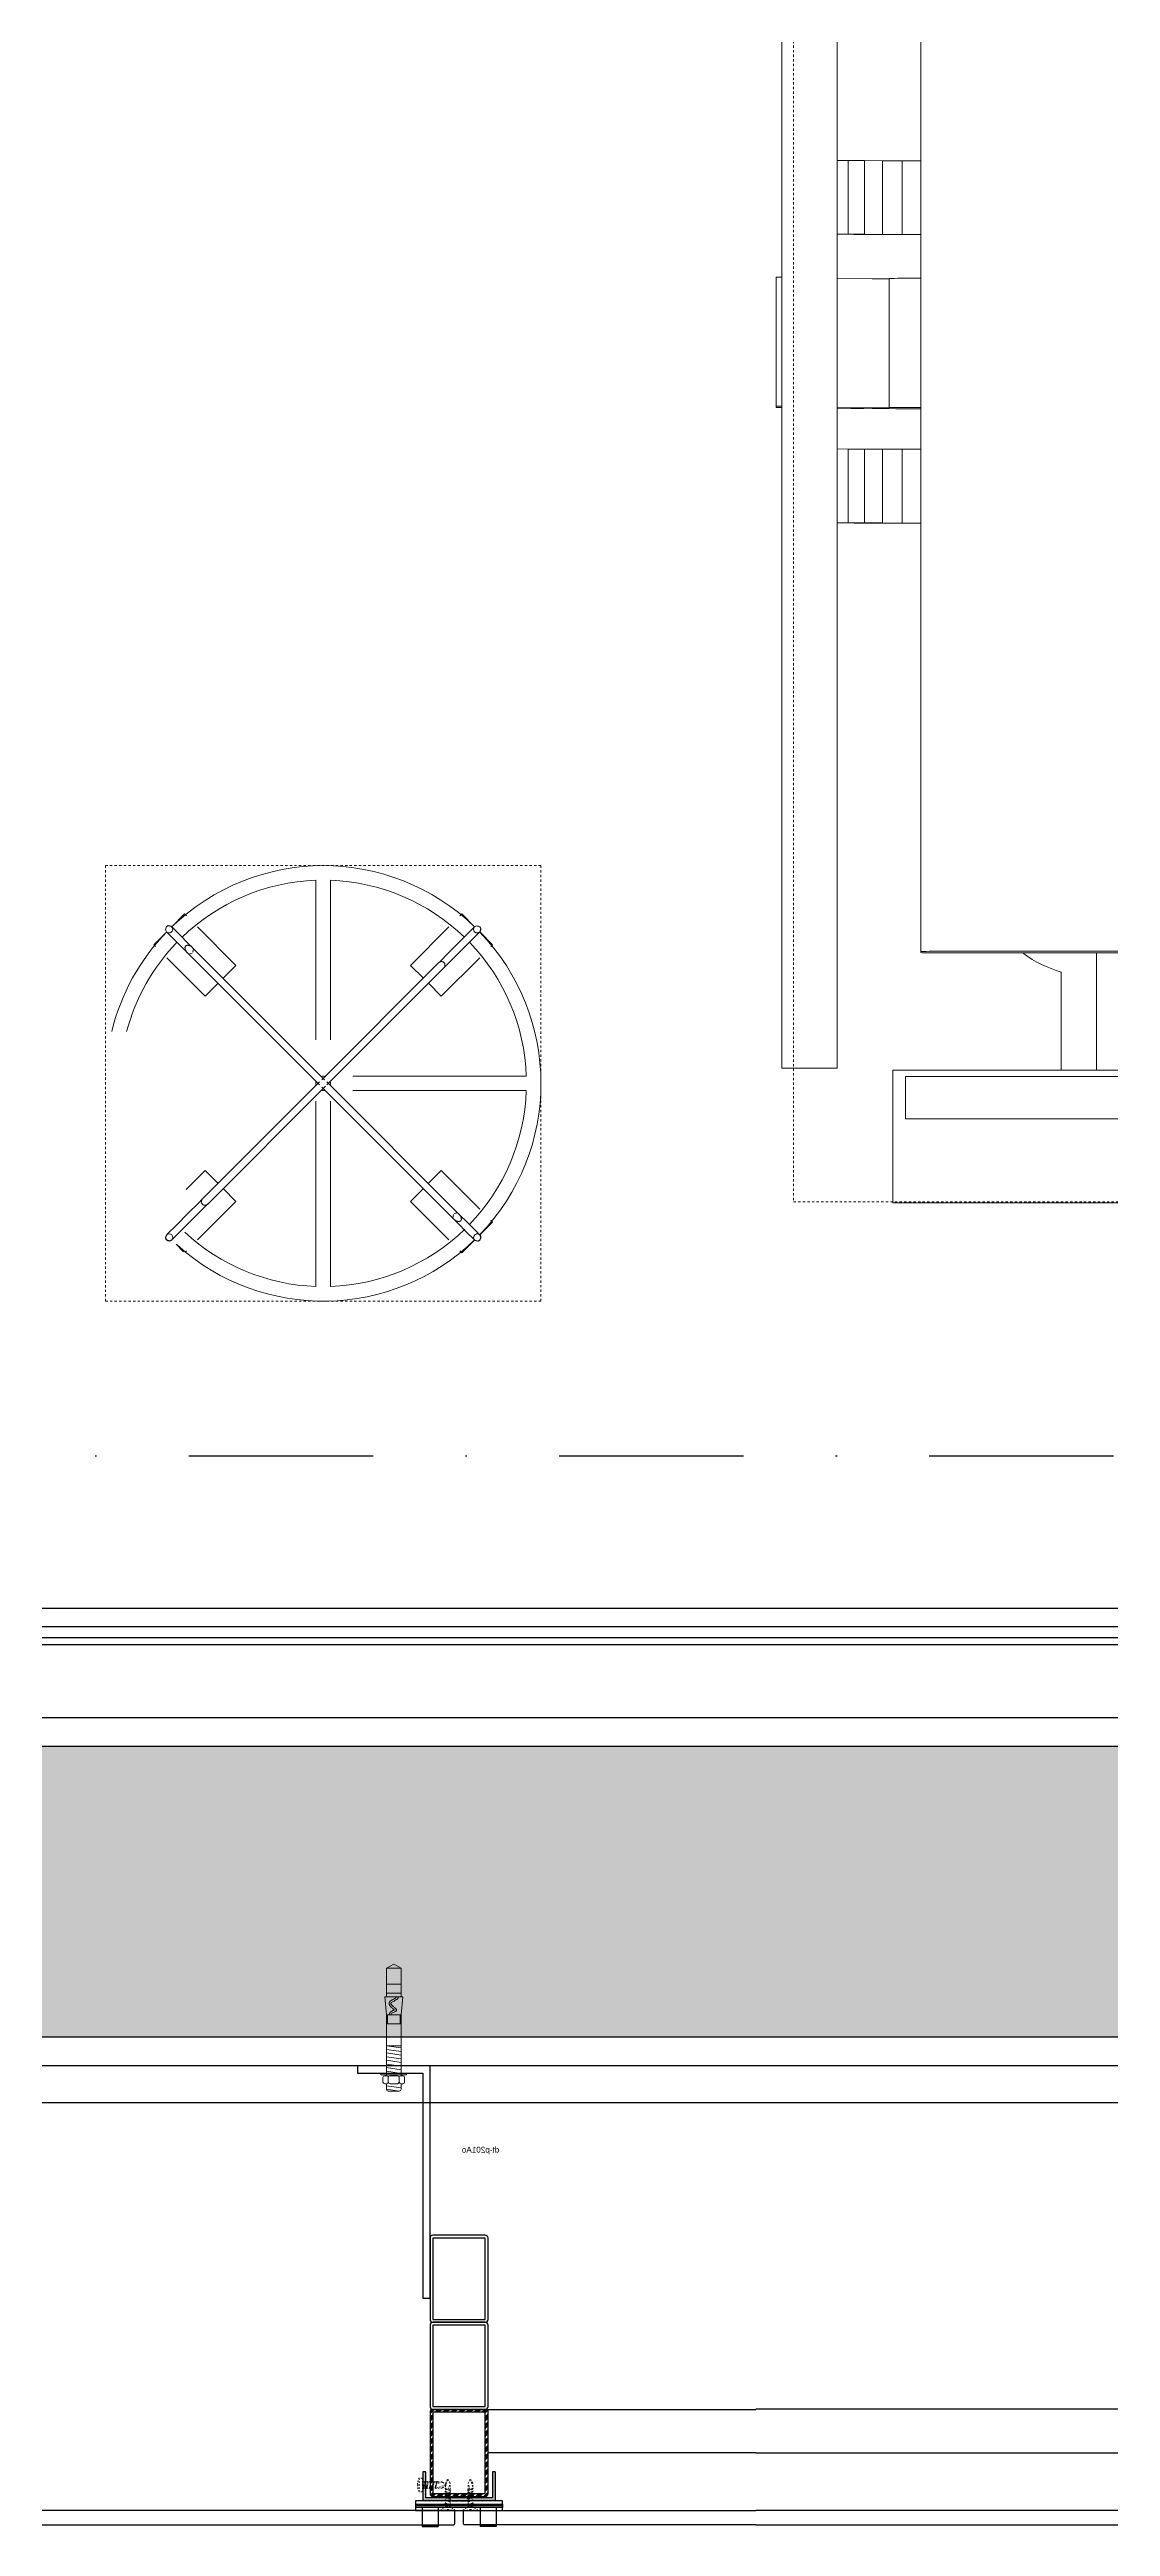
# Model space of a CAD drawing. Header units: inches. Extents: x -772 to 6765, y -813 to 4093.
# Drawn here: x 5443.7 to 5516.8, y -73.7 to 96.9 of the extents above; entities that cross this region are included whole.
import ezdxf

# ---------------------------------------------------------------- set-up
doc = ezdxf.new("R2010")
doc.units = ezdxf.units.IN
doc.header["$MEASUREMENT"] = 0
for name, pattern in [('Dash _5x', [0.3175, 0.15875, -0.15875]), ('DASHDOT', [25.4, 12.7, -6.35, 0, -6.35]), ('HIDDEN2', [0.1875, 0.125, -0.0625])]:
    doc.linetypes.add(name, pattern=pattern)
for name, color, linetype in [('aksoy_aksesuar', 40, 'Continuous'), ('aksoy_arkaplan', 8, 'Continuous'), ('aksoy_block', 7, 'Continuous'), ('aksoy_detaytarama', 252, 'Continuous'), ('aksoy_fitil', 1, 'Continuous'), ('aksoy_kapali', 3, 'Continuous'), ('FHM_BEYAZ ALÇIPAN', 7, 'Continuous'), ('FHM_WAL_Siva', 30, 'Continuous'), ('H_FAC_Giydirme', 100, 'Continuous'), ('H_FAC_Kaplama', 41, 'Continuous'), ('H_FAC_Metal', 181, 'Continuous'), ('H_GEN_YalitimIsi', 32, 'BATTING'), ('H_STR_Aks', 250, 'DASHDOT'), ('H_WAL_DuvarAlcipan', 31, 'Continuous'), ('H_WAL_DuvarBlok', 234, 'Continuous'), ('H_WAL_DuvarTaramasi', 252, 'Continuous')]:
    doc.layers.add(name, color=color, linetype=linetype)
for name, color, linetype, lineweight in [('aksoy_vida', 8, 'Continuous', 0), ('KLIPS', 230, 'Continuous', 15), ('Q-SPCQ', 91, 'Continuous', 18), ('Q-SPCQ-HDLN', 91, 'Dash _5x', 18)]:
    doc.layers.add(name, color=color, linetype=linetype, lineweight=lineweight)
doc.styles.get("Standard").update_dxf_attribs({"font": 'arial.ttf'})
doc.linetypes.add('BATTING', pattern='A,0.00254,-2.54,[134,ltypeshp.shx,S=2.54,R=0,X=-2.54,Y=0],-5.08,[134,ltypeshp.shx,S=2.54,R=180,X=2.54,Y=0],-2.54', length=10.16254)

# ---------------------------------------------------------------- blocks, each defined once
blk = doc.blocks.new('40X60X2')
at = {"layer": 'aksoy_detaytarama', "lineweight": 5}
h = blk.add_hatch(dxfattribs=at)
h.set_pattern_fill('ANSI34', color=256, scale=0.2)
h.set_pattern_definition([(45, (-1700576.396, -749301.3155), (-2.694076836, 2.694076836), []), (45, (-1700575.498, -749301.3155), (-2.694076836, 2.694076836), []), (45, (-1700574.6, -749301.3155), (-2.694076836, 2.694076836), []), (45, (-1700573.702, -749301.3155), (-2.694076836, 2.694076836), [])])
edge = h.paths.add_edge_path()
edge.add_line((-0.6, 1.4), (-0.6, 37.4))
edge.add_arc((1.4, 37.4), 2, 90, 180, ccw=False)
edge.add_line((1.4, 39.4), (57.4, 39.4))
edge.add_arc((57.4, 37.4), 2, 0, 90, ccw=False)
edge.add_line((59.4, 37.4), (59.4, 1.4))
edge.add_arc((57.4, 1.4), 2, 270, 360, ccw=False)
edge.add_line((57.4, -0.6), (1.4, -0.6))
edge.add_arc((1.4, 1.4), 2, 180, 270, ccw=False)
h.paths.add_polyline_path([(1.4, 1.4), (1.4, 37.4), (57.4, 37.4), (57.4, 1.4)], flags=16)
at = {"layer": 'H_FAC_Metal'}
blk.add_lwpolyline([(-0.6, 1.4), (-0.6, 37.4, -0.414214), (1.4, 39.4), (57.4, 39.4, -0.414214), (59.4, 37.4), (59.4, 1.4, -0.414214), (57.4, -0.6), (1.4, -0.6, -0.414214)], format="xyb", close=True, dxfattribs=at)
blk.add_lwpolyline([(1.4, 1.4), (1.4, 37.4), (57.4, 37.4), (57.4, 1.4)], close=True, dxfattribs=at)
blk = doc.blocks.new('3.9x19 YHB VIDA')
at = {"layer": 'aksoy_vida', "linetype": 'HIDDEN2', "ltscale": 0.2}
for p, q in [((475.8, 5471.4), (471.2, 5471.4)), ((471.2, 5471.4), (474.3, 5468.9)), ((471.4, 5471.2), (475.8, 5471.2)), ((478.2, 5468.9), (474.3, 5468.9)), ((474.7, 5468.9), (474.7, 5452.6)), ((475.8, 5471.4), (475.8, 5470.7)), ((475.8, 5470.7), (476.3, 5470.7)), ((476.3, 5470.7), (476.8, 5470.7)), ((476.8, 5470.7), (476.8, 5471.4)), ((476.8, 5471.4), (481.4, 5471.4)), ((481.1, 5471.2), (476.8, 5471.2)), ((477.9, 5468.9), (477.9, 5452.6)), ((481.4, 5471.4), (478.2, 5468.9)), ((474.7, 5455.1), (476.3, 5449.9)), ((474.7, 5452.6), (476.3, 5449.9)), ((477.9, 5452.6), (476.3, 5449.9)), ((476.6, 5456.8), (477.9, 5452.6))]:
    blk.add_line(p, q, dxfattribs=at)
for points in [[(478.2, 5467.3), (474.3, 5466.8), (475, 5466.4), (478.2, 5467.3), (477.7, 5467.6), (474.3, 5466.8)], [(478.2, 5465.3), (474.3, 5464.8), (475, 5464.4), (478.2, 5465.3), (477.7, 5465.6), (474.3, 5464.8)], [(478.2, 5463.3), (474.3, 5462.8), (475, 5462.4), (478.2, 5463.3), (477.7, 5463.6), (474.3, 5462.8)], [(478.2, 5461.3), (474.3, 5460.8), (475, 5460.4), (478.2, 5461.3), (477.7, 5461.6), (474.3, 5460.8)], [(478.2, 5459.3), (474.3, 5458.8), (475, 5458.4), (478.2, 5459.3), (477.7, 5459.6), (474.3, 5458.8)], [(478.2, 5457.3), (474.3, 5456.8), (475, 5456.4), (478.2, 5457.3), (477.7, 5457.6), (474.3, 5456.8)]]:
    blk.add_lwpolyline(points, dxfattribs=at)
blk = doc.blocks.new('K01 klips pl')
at = {"layer": 'aksoy_aksesuar'}
for p, q in [((30, 0), (-30, 0)), ((-30, 0), (-30, -2.5)), ((30, 0), (30, -2.5)), ((30, -1), (-30, -1)), ((-30, -2.5), (30, -2.5)), ((-25.5, -2.5), (-25.5, -15.5)), ((-25.5, -14.5), (-14.5, -14.5)), ((-25.5, -15.5), (-14.5, -15.5)), ((-14.5, -2.5), (-14.5, -15.5)), ((14.5, -2.5), (14.5, -15.5)), ((25.5, -14.5), (14.5, -14.5)), ((25.5, -15.5), (14.5, -15.5)), ((25.5, -2.5), (25.5, -15.5))]:
    blk.add_line(p, q, dxfattribs=at)
at = {"layer": 'aksoy_fitil'}
blk.add_lwpolyline([(-30, 2.1), (30, 2.1), (30, -4.4), (-30, -4.4)], close=True, dxfattribs=at)
blk = doc.blocks.new('4.8x16 YSB muv')
at = {"layer": 'aksoy_vida', "linetype": 'HIDDEN2', "ltscale": 0.2}
for p, q in [((-16, 0), (-13.4, 2.1)), ((-13.4, 2.1), (0, 2.1)), ((-9.8, 2.1), (-9.7, 2.4)), ((-9.8, 2.1), (-9.4, 0.3)), ((-9.7, 2.4), (-9.5, 2.1)), ((-9.7, 2.4), (-9.3, 0.4)), ((-9.5, 2.1), (-9.1, 0.5)), ((-9.2, -0.5), (-9.4, 0.3)), ((-9, -0.7), (-9.3, 0.4)), ((-8.8, -0.9), (-9.1, 0.5)), ((-7.8, 2.1), (-7.7, 2.4)), ((-7.8, 2.1), (-7.4, 0.3)), ((-7.7, 2.4), (-7.5, 2.1)), ((-7.7, 2.4), (-7.3, 0.4)), ((-7.5, 2.1), (-7.1, 0.5)), ((-7.2, -0.5), (-7.4, 0.3)), ((-7, -0.7), (-7.3, 0.4)), ((-6.8, -0.9), (-7.1, 0.5)), ((-5.8, 2.1), (-5.7, 2.4)), ((-5.8, 2.1), (-5.4, 0.3)), ((-5.7, 2.4), (-5.5, 2.1)), ((-5.7, 2.4), (-5.3, 0.4)), ((-5.5, 2.1), (-5.1, 0.5)), ((-5.2, -0.5), (-5.4, 0.3)), ((-5, -0.7), (-5.3, 0.4)), ((-4.8, -0.9), (-5.1, 0.5)), ((-3.8, 2.1), (-3.7, 2.4)), ((-3.8, 2.1), (-3.4, 0.3)), ((-3.7, 2.4), (-3.5, 2.1)), ((-3.7, 2.4), (-3.3, 0.4)), ((-3.5, 2.1), (-3.1, 0.5)), ((-3.2, -0.5), (-3.4, 0.3)), ((-3, -0.7), (-3.3, 0.4)), ((-2.8, -0.9), (-3.1, 0.5)), ((-1.8, 2.1), (-1.7, 2.4)), ((-1.8, 2.1), (-1.4, 0.3)), ((-1.7, 2.4), (-1.5, 2.1)), ((-1.7, 2.4), (-1.3, 0.4)), ((-1.5, 2.1), (-1.1, 0.5)), ((-1.2, -0.5), (-1.4, 0.3)), ((-1, -0.7), (-1.3, 0.4)), ((-0.8, -0.9), (-1.1, 0.5)), ((0.3, 4.8), (0, 4.7)), ((0, 4.7), (0, -4.7)), ((0.3, 4.8), (2.5, 4.6)), ((0.3, 4.8), (0.3, 0)), ((2.5, 4.6), (2.5, 0)), ((3.3, 0.3), (3.3, 0)), ((3.3, 0.3), (3.5, 0.3)), ((-16, 0), (-13.4, -2.1)), ((-13.4, -2.1), (0, -2.1)), ((-9.2, -0.5), (-8.8, -2.1)), ((-9, -0.7), (-8.5, -2.4)), ((-8.8, -0.9), (-8.5, -2.1)), ((-8.8, -0.9), (-8.8, -0.9)), ((-8.8, -2.1), (-8.5, -2.4)), ((-8.5, -2.4), (-8.5, -2.1)), ((-7.2, -0.5), (-6.8, -2.1)), ((-7, -0.7), (-6.5, -2.4)), ((-6.8, -0.9), (-6.5, -2.1)), ((-6.8, -0.9), (-6.8, -0.9)), ((-6.8, -2.1), (-6.5, -2.4)), ((-6.5, -2.4), (-6.5, -2.1)), ((-5.2, -0.5), (-4.8, -2.1)), ((-5, -0.7), (-4.5, -2.4)), ((-4.8, -0.9), (-4.5, -2.1)), ((-4.8, -0.9), (-4.8, -0.9)), ((-4.8, -2.1), (-4.5, -2.4)), ((-4.5, -2.4), (-4.5, -2.1)), ((-3.2, -0.5), (-2.8, -2.1)), ((-3, -0.7), (-2.5, -2.4)), ((-2.8, -0.9), (-2.5, -2.1)), ((-2.8, -0.9), (-2.8, -0.9)), ((-2.8, -2.1), (-2.5, -2.4)), ((-2.5, -2.4), (-2.5, -2.1)), ((-1.2, -0.5), (-0.8, -2.1)), ((-1, -0.7), (-0.5, -2.4)), ((-0.8, -0.9), (-0.5, -2.1)), ((-0.8, -0.9), (-0.8, -0.9)), ((-0.8, -2.1), (-0.5, -2.4)), ((-0.5, -2.4), (-0.5, -2.1)), ((0.3, -4.8), (0, -4.7)), ((0.3, -4.8), (0.3, 0)), ((0.3, -4.8), (2.5, -4.6)), ((2.5, -4.6), (2.5, 0)), ((3.3, -0.3), (3.3, 0)), ((3.3, -0.3), (3.5, -0.3))]:
    blk.add_line(p, q, dxfattribs=at)
for points in [[(-13.4, 2.1), (-9.5, 0.9)], [(-16, 0), (-9.2, -2.1)]]:
    blk.add_lwpolyline(points, dxfattribs=at)
for centre, radius, start, end in [((-7.8, -0.1), 11.4, 1.7765, 24.5785), ((-7.6, 0.1), 11.2, 335.1723, 358.2024)]:
    blk.add_arc(centre, radius, start, end, dxfattribs=at)
blk = doc.blocks.new('DBL-10C')
at = {"layer": 'aksoy_vida'}
for p, q in [((0, 75), (-5, 72.2)), ((-5, 52.5), (-5, 72.2)), ((5, 72.2), (-5, 72.2)), ((5, 72.2), (0, 75)), ((5, 52.5), (5, 72.2)), ((6.2, 52.5), (-6.2, 52.5)), ((-6.2, 52.5), (-5, 40)), ((5, 61.2), (-5, 61.2)), ((5, 55), (-5, 55)), ((6.2, 52.5), (5, 40)), ((-5, -1.9), (-5, 40)), ((5, 40), (-5, 40)), ((-4.4, 33.8), (-4.4, 40)), ((4.4, 33.8), (4.4, 40)), ((5, -1.9), (5, 40)), ((5, 33.8), (-5, 33.8)), ((5, 18.8), (-5, 18.8)), ((5, 18.8), (-5, 17.3)), ((8.8, 0), (-8.8, 0)), ((-8.8, -1.2), (-8.8, 0)), ((5, 16.2), (-5, 14.8)), ((5, 13.8), (-5, 12.3)), ((5, 11.2), (-5, 9.8)), ((5, 8.8), (-5, 7.3)), ((5, 6.2), (-5, 4.8)), ((5, 3.8), (-5, 2.3)), ((5, 1.2), (-3.8, 0)), ((8.8, -1.2), (8.8, 0)), ((8.8, -1.2), (-8.8, -1.2)), ((-7.5, -6.2), (-7.5, -3.1)), ((-5, -1.9), (-6.2, -1.9)), ((-5, -7.5), (-6.2, -7.5)), ((-5, -11.2), (-5, -7.5)), ((5, -8.8), (-5, -10.2)), ((-3.8, -6.2), (-3.8, -3.1)), ((5, -11.2), (-3.8, -12.5)), ((3.8, -12.5), (-3.8, -12.5)), ((2.5, -1.9), (-2.5, -1.9)), ((2.5, -7.5), (-2.5, -7.5)), ((3.8, -6.2), (3.8, -3.1)), ((5, -1.9), (6.2, -1.9)), ((5, -11.2), (5, -7.5)), ((5, -7.5), (6.2, -7.5)), ((7.5, -6.2), (7.5, -3.1))]:
    blk.add_line(p, q, dxfattribs=at)
for points in [[(-3.2, 52.5), (-3, 51.8), (-2.6, 51.2), (-2.1, 50.7), (-1.5, 50.3), (-0.8, 49.9), (-0.2, 49.6), (0.4, 49.3), (0.9, 49), (1.4, 48.8), (1.7, 48.5), (1.8, 48.3), (1.9, 48), (1.9, 47.7), (1.8, 47.4), (1.7, 47.1), (1.4, 46.8), (1.1, 46.5), (0.8, 46.2), (0.4, 45.8), (0, 45.5), (-0.4, 45.2), (-0.8, 44.9), (-1.1, 44.5), (-1.4, 44.2), (-1.6, 44), (-1.8, 43.7), (-1.9, 43.5), (-1.9, 43.3), (-1.8, 43.1), (-1.7, 42.9), (-1.4, 42.6), (-1.1, 42.4), (-0.7, 42.2), (-0.2, 42), (0.3, 41.7), (0.8, 41.5), (1.3, 41.2), (1.6, 40.8), (1.8, 40.4), (1.9, 40)], [(-1.9, 52.5), (-1.9, 52.4), (-1.9, 52.4), (-1.9, 52.3), (-1.8, 52.3), (-1.8, 52.2), (-1.7, 52.2), (-1.7, 52.1), (-1.7, 52.1), (-1.6, 52), (-1.6, 52), (-1.5, 51.9), (-1.5, 51.9), (-1.4, 51.8), (-1.4, 51.8), (-1.3, 51.7), (-1.3, 51.7), (-1.2, 51.6), (-1.2, 51.6), (-1.1, 51.6), (-1, 51.5), (-1, 51.5), (-0.9, 51.4), (-0.9, 51.4), (-0.8, 51.3), (-0.7, 51.3), (-0.7, 51.3), (-0.6, 51.2), (-0.5, 51.2), (-0.5, 51.1), (-0.4, 51.1), (-0.3, 51.1), (-0.2, 51), (-0.2, 51), (-0.1, 51), (0, 50.9), (0.1, 50.9), (0.1, 50.8), (0.2, 50.8), (0.3, 50.8), (0.4, 50.7), (0.4, 50.7), (0.5, 50.7), (0.6, 50.6), (0.7, 50.6), (0.7, 50.5), (0.8, 50.5), (0.9, 50.5), (1, 50.4), (1, 50.4), (1.1, 50.4), (1.2, 50.3), (1.3, 50.3), (1.3, 50.2), (1.4, 50.2), (1.5, 50.2), (1.6, 50.1), (1.6, 50.1), (1.7, 50), (1.8, 50), (1.8, 50), (1.9, 49.9), (2, 49.9), (2, 49.8), (2.1, 49.8), (2.2, 49.7), (2.2, 49.7), (2.3, 49.6), (2.3, 49.6), (2.4, 49.5), (2.5, 49.5), (2.5, 49.4), (2.6, 49.3), (2.6, 49.3), (2.7, 49.2), (2.7, 49.2), (2.8, 49.1), (2.8, 49), (2.9, 49), (2.9, 48.9), (2.9, 48.8), (3, 48.7), (3, 48.7), (3, 48.6), (3.1, 48.5), (3.1, 48.4), (3.1, 48.3), (3.1, 48.3), (3.2, 48.2), (3.2, 48.1), (3.2, 48), (3.2, 47.9), (3.2, 47.8), (3.2, 47.8), (3.2, 47.7), (3.2, 47.6), (3.2, 47.5), (3.1, 47.4), (3.1, 47.4), (3.1, 47.3), (3.1, 47.2), (3.1, 47.1), (3, 47.1), (3, 47), (3, 46.9), (3, 46.9), (2.9, 46.8), (2.9, 46.7), (2.9, 46.7), (2.8, 46.6), (2.8, 46.6), (2.7, 46.5), (2.7, 46.4), (2.7, 46.4), (2.6, 46.3), (2.6, 46.3), (2.5, 46.2), (2.5, 46.2), (2.5, 46.1), (2.4, 46.1), (2.4, 46), (2.3, 46), (2.3, 45.9), (2.2, 45.9), (2.2, 45.8), (2.2, 45.8), (2.1, 45.7), (2.1, 45.7), (2, 45.6), (2, 45.6), (1.9, 45.5), (1.9, 45.5), (1.8, 45.4), (1.8, 45.4), (1.7, 45.4), (1.7, 45.3), (1.6, 45.3), (1.6, 45.2), (1.5, 45.2), (1.5, 45.1), (1.4, 45.1), (1.4, 45), (1.3, 45), (1.3, 44.9), (1.2, 44.9), (1.2, 44.9), (1.1, 44.8), (1.1, 44.8), (1, 44.7), (1, 44.7), (0.9, 44.6), (0.9, 44.6), (0.8, 44.6), (0.8, 44.5), (0.7, 44.5), (0.7, 44.4), (0.6, 44.4), (0.6, 44.3), (0.5, 44.3), (0.5, 44.3), (0.4, 44.2), (0.4, 44.2), (0.3, 44.1), (0.3, 44.1), (0.2, 44.1), (0.2, 44), (0.1, 44), (0.1, 44), (0.1, 43.9), (0, 43.9), (0, 43.8), (-0.1, 43.8), (-0.1, 43.8), (-0.1, 43.7), (-0.2, 43.7), (-0.2, 43.7), (-0.2, 43.7), (-0.3, 43.6), (-0.3, 43.6), (-0.3, 43.6), (-0.3, 43.6), (-0.3, 43.5), (-0.3, 43.5), (-0.3, 43.5), (-0.3, 43.5), (-0.3, 43.5), (-0.3, 43.5), (-0.3, 43.4), (-0.3, 43.4), (-0.2, 43.4), (-0.2, 43.4), (-0.1, 43.4), (-0.1, 43.3), (0, 43.3), (0, 43.3), (0.1, 43.3), (0.1, 43.2), (0.2, 43.2), (0.2, 43.2), (0.3, 43.1), (0.4, 43.1), (0.4, 43.1), (0.5, 43.1), (0.6, 43), (0.6, 43), (0.7, 43), (0.8, 42.9), (0.8, 42.9), (0.9, 42.9), (1, 42.8), (1.1, 42.8), (1.1, 42.7), (1.2, 42.7), (1.3, 42.7), (1.3, 42.6), (1.4, 42.6), (1.5, 42.5), (1.6, 42.5), (1.6, 42.4), (1.7, 42.4), (1.8, 42.3), (1.8, 42.3), (1.9, 42.2), (2, 42.2), (2.1, 42.1), (2.1, 42.1), (2.2, 42), (2.3, 41.9), (2.3, 41.8), (2.4, 41.8), (2.5, 41.7), (2.6, 41.6), (2.6, 41.5), (2.7, 41.4), (2.8, 41.3), (2.9, 41.1), (2.9, 41), (3, 40.8), (3, 40.5), (3.1, 40.3), (3.1, 40)]]:
    blk.add_lwpolyline(points, dxfattribs=at)
for centre, start, end in [((-6.2, -3.1), 90, 180), ((-6.2, -6.2), 180, 270), ((-5, -3.1), 0, 90), ((-5, -6.2), 270, 0), ((-3.8, -11.2), 180, 270), ((-2.5, -3.1), 90, 180), ((-2.5, -6.2), 180, 270), ((2.5, -3.1), 0, 90), ((2.5, -6.2), 270, 0), ((3.8, -11.2), 270, 0), ((5, -3.1), 90, 180), ((5, -6.2), 180, 270), ((6.2, -3.1), 0, 90), ((6.2, -6.2), 270, 0)]:
    blk.add_arc(centre, 1.25, start, end, dxfattribs=at)
blk = doc.blocks.new('prf679')
at = {"layer": 'aksoy_detaytarama', "lineweight": 5}
h = blk.add_hatch(color=256, dxfattribs=at)
h.dxf.hatch_style = 1
edge = h.paths.add_edge_path()
edge.add_line((7.4, 10.9), (7.4, -8.9))
edge.add_line((7.4, -8.9), (6.9, -8.3))
edge.add_line((6.9, -8.3), (6.4, -8.9))
edge.add_line((6.4, -8.9), (5.9, -8.3))
edge.add_line((5.9, -8.3), (5.4, -8.9))
edge.add_line((5.4, -8.9), (4.9, -8.3))
edge.add_line((4.9, -8.3), (4.4, -8.9))
edge.add_line((4.4, -8.9), (3.9, -8.3))
edge.add_line((3.9, -8.3), (3.4, -8.9))
edge.add_line((3.4, -8.9), (2.9, -8.3))
edge.add_line((2.9, -8.3), (2.4, -8.9))
edge.add_line((2.4, -8.9), (1.9, -8.3))
edge.add_line((1.9, -8.3), (1.4, -8.9))
edge.add_line((1.4, -8.9), (0.9, -8.3))
edge.add_line((0.9, -8.3), (0.4, -8.9))
edge.add_line((0.4, -8.9), (-0.1, -8.3))
edge.add_line((-0.1, -8.3), (-0.6, -8.9))
edge.add_line((-0.6, -8.9), (-1.1, -8.3))
edge.add_line((-1.1, -8.3), (-1.6, -8.9))
edge.add_line((-1.6, -8.9), (-2.1, -8.3))
edge.add_line((-2.1, -8.3), (-2.6, -8.9))
edge.add_line((-2.6, -8.9), (-3.1, -8.3))
edge.add_line((-3.1, -8.3), (-3.6, -8.9))
edge.add_line((-3.6, -8.9), (-4.1, -8.3))
edge.add_line((-4.1, -8.3), (-4.6, -8.9))
edge.add_line((-4.6, -8.9), (-5.1, -8.3))
edge.add_line((-5.1, -8.3), (-5.6, -8.9))
edge.add_line((-5.6, -8.9), (-6.1, -8.3))
edge.add_line((-6.1, -8.3), (-6.6, -8.9))
edge.add_line((-6.6, -8.9), (-7.1, -8.3))
edge.add_line((-7.1, -8.3), (-7.6, -8.9))
edge.add_line((-7.6, -8.9), (-8.1, -8.3))
edge.add_line((-8.1, -8.3), (-8.6, -8.9))
edge.add_line((-8.6, -8.9), (-9.1, -8.3))
edge.add_line((-9.1, -8.3), (-9.6, -8.9))
edge.add_line((-9.6, -8.9), (-10.1, -8.3))
edge.add_line((-10.1, -8.3), (-10.6, -8.9))
edge.add_line((-10.6, -8.9), (-11.1, -8.3))
edge.add_line((-11.1, -8.3), (-11.6, -8.9))
edge.add_line((-11.6, -8.9), (-12.1, -8.3))
edge.add_line((-12.1, -8.3), (-12.6, -8.8))
edge.add_line((-12.6, -8.8), (-17.1, -8.8))
edge.add_line((-17.1, -8.8), (-17.6, -8.3))
edge.add_line((-17.6, -8.3), (-18.1, -8.8))
edge.add_line((-18.1, -8.8), (-22.6, -8.8))
edge.add_line((-22.6, -8.8), (-23.1, -8.3))
edge.add_line((-23.1, -8.3), (-23.6, -8.9))
edge.add_line((-23.6, -8.9), (-24.1, -8.3))
edge.add_line((-24.1, -8.3), (-24.6, -8.9))
edge.add_line((-24.6, -8.9), (-25.1, -8.3))
edge.add_line((-25.1, -8.3), (-25.6, -8.9))
edge.add_line((-25.6, -8.9), (-26.1, -8.3))
edge.add_line((-26.1, -8.3), (-26.6, -8.9))
edge.add_line((-26.6, -8.9), (-27.1, -8.3))
edge.add_line((-27.1, -8.3), (-27.6, -8.9))
edge.add_line((-27.6, -8.9), (-28.1, -8.3))
edge.add_line((-28.1, -8.3), (-28.6, -8.9))
edge.add_line((-28.6, -8.9), (-29.1, -8.3))
edge.add_line((-29.1, -8.3), (-29.6, -8.9))
edge.add_line((-29.6, -8.9), (-30.1, -8.3))
edge.add_line((-30.1, -8.3), (-30.6, -8.9))
edge.add_line((-30.6, -8.9), (-31.1, -8.3))
edge.add_line((-31.1, -8.3), (-31.6, -8.9))
edge.add_line((-31.6, -8.9), (-32.1, -8.3))
edge.add_line((-32.1, -8.3), (-32.6, -8.9))
edge.add_line((-32.6, -8.9), (-33.1, -8.3))
edge.add_line((-33.1, -8.3), (-33.6, -8.9))
edge.add_line((-33.6, -8.9), (-34.1, -8.3))
edge.add_line((-34.1, -8.3), (-34.6, -8.9))
edge.add_line((-34.6, -8.9), (-35.1, -8.3))
edge.add_line((-35.1, -8.3), (-35.6, -8.9))
edge.add_line((-35.6, -8.9), (-36.1, -8.3))
edge.add_line((-36.1, -8.3), (-36.6, -8.9))
edge.add_line((-36.6, -8.9), (-37.1, -8.3))
edge.add_line((-37.1, -8.3), (-37.6, -8.9))
edge.add_line((-37.6, -8.9), (-38.1, -8.3))
edge.add_line((-38.1, -8.3), (-38.6, -8.9))
edge.add_line((-38.6, -8.9), (-39.1, -8.3))
edge.add_line((-39.1, -8.3), (-39.6, -8.9))
edge.add_line((-39.6, -8.9), (-40.1, -8.3))
edge.add_line((-40.1, -8.3), (-40.6, -8.9))
edge.add_line((-40.6, -8.9), (-41.1, -8.3))
edge.add_line((-41.1, -8.3), (-41.6, -8.9))
edge.add_line((-41.6, -8.9), (-42.1, -8.3))
edge.add_line((-42.1, -8.3), (-42.6, -8.9))
edge.add_line((-42.6, -8.9), (-42.6, 10.9))
edge.add_arc((-42.4, 10.9), 0.2, 90, 180, ccw=False)
edge.add_line((-42.4, 11.1), (-40.8, 11.1))
edge.add_arc((-40.8, 10.9), 0.2, 0, 90, ccw=False)
edge.add_line((-40.6, 10.9), (-40.6, -6.3))
edge.add_arc((-40.1, -6.3), 0.5, 180, 270)
edge.add_line((-40.1, -6.8), (4.9, -6.8))
edge.add_arc((4.9, -6.3), 0.5, 270, 360)
edge.add_line((5.4, -6.3), (5.4, 10.9))
edge.add_arc((5.6, 10.9), 0.2, 90, 180, ccw=False)
edge.add_line((5.6, 11.1), (7.2, 11.1))
edge.add_arc((7.2, 10.9), 0.2, 0, 90, ccw=False)
at = {"layer": 'H_FAC_Giydirme'}
blk.add_lwpolyline([(7.4, 10.9), (7.4, -8.9), (6.9, -8.3), (6.4, -8.9), (5.9, -8.3), (5.4, -8.9), (4.9, -8.3), (4.4, -8.9), (3.9, -8.3), (3.4, -8.9), (2.9, -8.3), (2.4, -8.9), (1.9, -8.3), (1.4, -8.9), (0.9, -8.3), (0.4, -8.9), (-0.1, -8.3), (-0.6, -8.9), (-1.1, -8.3), (-1.6, -8.9), (-2.1, -8.3), (-2.6, -8.9), (-3.1, -8.3), (-3.6, -8.9), (-4.1, -8.3), (-4.6, -8.9), (-5.1, -8.3), (-5.6, -8.9), (-6.1, -8.3), (-6.6, -8.9), (-7.1, -8.3), (-7.6, -8.9), (-8.1, -8.3), (-8.6, -8.9), (-9.1, -8.3), (-9.6, -8.9), (-10.1, -8.3), (-10.6, -8.9), (-11.1, -8.3), (-11.6, -8.9), (-12.1, -8.3), (-12.6, -8.8), (-17.1, -8.8), (-17.6, -8.3), (-18.1, -8.8), (-22.6, -8.8), (-23.1, -8.3), (-23.6, -8.9), (-24.1, -8.3), (-24.6, -8.9), (-25.1, -8.3), (-25.6, -8.9), (-26.1, -8.3), (-26.6, -8.9), (-27.1, -8.3), (-27.6, -8.9), (-28.1, -8.3), (-28.6, -8.9), (-29.1, -8.3), (-29.6, -8.9), (-30.1, -8.3), (-30.6, -8.9), (-31.1, -8.3), (-31.6, -8.9), (-32.1, -8.3), (-32.6, -8.9), (-33.1, -8.3), (-33.6, -8.9), (-34.1, -8.3), (-34.6, -8.9), (-35.1, -8.3), (-35.6, -8.9), (-36.1, -8.3), (-36.6, -8.9), (-37.1, -8.3), (-37.6, -8.9), (-38.1, -8.3), (-38.6, -8.9), (-39.1, -8.3), (-39.6, -8.9), (-40.1, -8.3), (-40.6, -8.9), (-41.1, -8.3), (-41.6, -8.9), (-42.1, -8.3), (-42.6, -8.9), (-42.6, 10.9, -0.414214), (-42.4, 11.1), (-40.8, 11.1, -0.414214), (-40.6, 10.9), (-40.6, -6.3, 0.414214), (-40.1, -6.8), (4.9, -6.8, 0.414214), (5.4, -6.3), (5.4, 10.9, -0.414214), (5.6, 11.1), (7.2, 11.1, -0.414214)], format="xyb", close=True, dxfattribs=at)
blk = doc.blocks.new('dt-p201Ao')
at = {"layer": 'aksoy_arkaplan'}
for points in [[(-19.3, 34.4), (16.7, 34.4, -0.414214), (18.7, 32.4), (18.7, -23.6, -0.414214), (16.7, -25.6), (-19.3, -25.6, -0.414214), (-21.3, -23.6), (-21.3, 32.4, -0.414214)], [(-19.3, -25.6), (16.7, -25.6, -0.414214), (18.7, -27.6), (18.7, -83.6, -0.414214), (16.7, -85.6), (-19.3, -85.6, -0.414214), (-21.3, -83.6), (-21.3, -27.6, -0.414214)]]:
    blk.add_lwpolyline(points, format="xyb", close=True, dxfattribs=at)
for points in [[(-19.3, 32.4), (16.7, 32.4), (16.7, -23.6), (-19.3, -23.6)], [(-19.3, -27.6), (16.7, -27.6), (16.7, -83.6), (-19.3, -83.6)]]:
    blk.add_lwpolyline(points, close=True, dxfattribs=at)
at = {"layer": 'aksoy_kapali'}
blk.add_line((-205.7, 151.1), (203.1, 151.1), dxfattribs=at)
at = {"layer": 'H_FAC_Kaplama', "ltscale": 0.2}
for points in [[(-205.7, -165.2), (-5.3, -165.2, 0.414214), (-4.3, -164.2), (-4.3, -155.2), (-205.7, -155.2)], [(203.1, -165.2), (2.7, -165.2, -0.414214), (1.7, -164.2), (1.7, -155.2), (203.1, -155.2)]]:
    blk.add_lwpolyline(points, format="xyb", dxfattribs=at)
at = {"layer": 'H_FAC_Metal'}
blk.add_lwpolyline([(18.7, 151.1), (68.7, 151.1), (68.7, 146.1), (23.7, 146.1), (23.7, -8.9), (18.7, -8.9)], close=True, dxfattribs=at)
blk.add_lwpolyline([(-205.7, -115.6), (-21.3, -115.6), (-21.3, -85.6), (-205.7, -85.6)], dxfattribs=at)
at = {"layer": 'H_GEN_YalitimIsi', "ltscale": 0.1}
blk.add_line((203.1, 125.7), (-205.7, 125.7), dxfattribs=at)
at = {"lineweight": 5}
blk.add_blockref('prf679', (16.3, -139.8), dxfattribs=at)
at = {"layer": 'aksoy_block', "lineweight": 5, "rotation": 270}
blk.add_blockref('40X60X2', (-20.7, -86.2), dxfattribs=at)
at = {"layer": 'aksoy_block', "xscale": -1, "rotation": 180}
blk.add_blockref('3.9x19 YHB VIDA', (-485.4, 5316.2), dxfattribs=at)
at = {"layer": 'aksoy_block', "rotation": 180}
blk.add_blockref('3.9x19 YHB VIDA', (482.8, 5316.2), dxfattribs=at)
at = {"layer": 'aksoy_block'}
blk.add_blockref('4.8x16 YSB muv', (23.7, -137.7), dxfattribs=at)
at = {"layer": 'aksoy_vida'}
blk.add_blockref('DBL-10C', (43.7, 146.1), dxfattribs=at)
at = {"layer": 'KLIPS', "lineweight": 70}
blk.add_blockref('K01 klips pl', (-1.3, -150.8), dxfattribs=at)
at = {"layer": 'aksoy_kapali', "ltscale": 0.5}
blk.add_text('dt-p201Ao', height=4, dxfattribs=at).set_placement((-29, 91.3))
blk = doc.blocks.new('*U218')
at = {"layer": 'aksoy_kapali'}
blk.add_line((-52.5, 0), (601.3, 0), dxfattribs=at)
at = {"layer": 'H_FAC_Kaplama', "ltscale": 0.2}
for points in [[(-52.5, -306.3), (601.3, -306.3)], [(601.3, -316.3), (-52.5, -316.3)]]:
    blk.add_lwpolyline(points, dxfattribs=at)
at = {"layer": 'H_FAC_Metal'}
for points in [[(-52.5, -236.6), (601.3, -236.6)], [(601.3, -266.6), (-52.5, -266.6)]]:
    blk.add_lwpolyline(points, dxfattribs=at)
at = {"layer": 'H_GEN_YalitimIsi', "ltscale": 0.1}
blk.add_line((601.3, -25.3), (-52.5, -25.3), dxfattribs=at)
blk = doc.blocks.new('*U216')
at = {"layer": 'aksoy_kapali'}
blk.add_line((-302.5, 0), (351.3, 0), dxfattribs=at)
at = {"layer": 'H_FAC_Kaplama', "ltscale": 0.2}
for points in [[(-302.5, -306.3), (351.3, -306.3)], [(351.3, -316.3), (-302.5, -316.3)]]:
    blk.add_lwpolyline(points, dxfattribs=at)
at = {"layer": 'H_GEN_YalitimIsi', "ltscale": 0.1}
blk.add_line((351.3, -25.3), (-302.5, -25.3), dxfattribs=at)
blk = doc.blocks.new('MED-PNT-BEDICU - HASTA KARYOLASI VE SILTESI_YOGUN BAKIM_ SERUM ASKILI - Type 1-1240862-ICU-01-PLN')
at = {"layer": 'Q-SPCQ'}
for p, q in [((39.96, 120.07), (-43.17, 120.07)), ((-43.17, 120.07), (-43.17, 110.93)), ((-42.28, 114.29), (-42.28, 111.36)), ((-42.28, 114.29), (-32.25, 114.29)), ((-32.25, 114.29), (-21.84, 114.29)), ((-43.17, 110.93), (39.96, 110.93)), ((-32.25, 111.36), (-42.28, 111.36)), ((-21.84, 111.36), (-32.25, 111.36)), ((-31.56, 110.93), (-31.56, 104.16)), ((-29.14, 102.84), (-29.14, 110.93)), ((-46.99, 110.8), (-50.8, 110.8)), ((-50.8, 110.7), (-50.8, 110.79)), ((-50.8, 109.52), (-50.8, 110.7)), ((-50.8, 104.97), (-50.8, 109.52)), ((-46.99, 110.79), (-46.99, 110.7)), ((-46.99, 110.7), (-46.99, 109.52)), ((-46.99, 109.52), (-46.99, 104.97)), ((-50.8, 77.71), (-50.8, 104.97)), ((-46.99, 104.97), (-46.99, 77.71)), ((-41.23, 102.83), (-41.23, 102.75)), ((-41.23, 102.75), (-41.23, 18.41)), ((39.96, 102.84), (-39.96, 102.84)), ((-39.96, 102.74), (39.96, 102.74)), ((-50.8, 76.97), (-50.8, 77.71)), ((-50.8, 44.46), (-50.8, 76.97)), ((-46.99, 77.71), (-46.99, 76.97)), ((-46.99, 76.97), (-46.99, 44.46)), ((-45.85, 73.24), (-46.99, 73.23)), ((-46.99, 73.21), (-46.23, 73.22)), ((-46.23, 73.22), (-45.12, 73.23)), ((-46.23, 68.14), (-46.23, 73.22)), ((-44.41, 73.24), (-45.85, 73.24)), ((-45.12, 73.23), (-43.87, 73.23)), ((-45.12, 68.15), (-45.12, 73.23)), ((-42.84, 73.25), (-44.41, 73.24)), ((-43.87, 73.23), (-42.51, 73.24)), ((-43.87, 68.15), (-43.87, 73.23)), ((-41.23, 73.25), (-42.84, 73.25)), ((-42.51, 73.24), (-41.23, 73.24)), ((-42.51, 68.16), (-42.51, 73.24)), ((-46.23, 68.14), (-46.99, 68.13)), ((-45.12, 68.15), (-46.23, 68.14)), ((-43.87, 68.15), (-45.12, 68.15)), ((-42.51, 68.16), (-43.87, 68.15)), ((-41.23, 68.16), (-42.51, 68.16)), ((-51.19, 65.27), (-51.19, 65.19)), ((-51.19, 65.19), (-50.8, 65.19)), ((-51.19, 65.19), (-51.19, 56.3)), ((-46.06, 65.35), (-46.99, 65.33)), ((-46.99, 65.27), (-44.58, 65.3)), ((-42.96, 65.37), (-45.16, 65.35)), ((-43.41, 65.3), (-43.41, 65.28)), ((-43.41, 65.28), (-43.41, 56.39)), ((-42.14, 65.27), (-41.23, 65.27)), ((-41.23, 65.37), (-41.73, 65.37)), ((-44.58, 56.41), (-46.99, 56.38)), ((-41.23, 56.38), (-42.14, 56.38)), ((-50.8, 56.3), (-51.19, 56.3)), ((-46.99, 53.35), (-45.85, 53.36)), ((-46.23, 53.34), (-46.99, 53.34)), ((-45.12, 53.35), (-46.23, 53.34)), ((-46.23, 48.26), (-46.23, 53.34)), ((-45.85, 53.36), (-44.41, 53.37)), ((-43.87, 53.36), (-45.12, 53.35)), ((-45.12, 48.27), (-45.12, 53.35)), ((-44.41, 53.37), (-42.84, 53.37)), ((-43.87, 48.28), (-43.87, 53.36)), ((-42.51, 53.36), (-43.87, 53.36)), ((-42.84, 53.37), (-41.23, 53.38)), ((-42.51, 48.28), (-42.51, 53.36)), ((-41.23, 53.36), (-42.51, 53.36)), ((-46.23, 48.26), (-46.99, 48.26)), ((-45.12, 48.27), (-46.23, 48.26)), ((-43.87, 48.28), (-45.12, 48.27)), ((-42.51, 48.28), (-43.87, 48.28)), ((-41.23, 48.28), (-42.51, 48.28)), ((-50.8, 34.94), (-50.8, 44.46)), ((-46.99, 44.46), (-46.99, 34.94))]:
    blk.add_line(p, q, dxfattribs=at)
blk.add_arc((-29.36, 96.38), 8.09, 105.7871, 126.4501, dxfattribs=at)
for centre, major_axis, start_param, end_param in [((-39.96, 102.83), (1.27, 0), 1.570796, 3.141593), ((-39.96, 102.75), (-1.27, 0), 0, 1.570796), ((-48.65, 65.27), (2.54, 0), 2.586496, 3.141593), ((-43.93, 65.34), (2.54, 0), 2.076942, 2.565634), ((-44.05, 65.3), (0.635, 0), 0, 2.565634), ((-42.14, 65.28), (1.27, 0), 3.141593, 4.712389), ((-41.73, 65.35), (-2.54, 0), 4.712389, 5.218534), ((-44.05, 56.41), (0.635, 0), 0, 2.565634), ((-42.14, 56.39), (-1.27, 0), 0, 1.570796)]:
    blk.add_ellipse(centre, major_axis=major_axis, ratio=0.008727, start_param=start_param, end_param=end_param, dxfattribs=at)
at = {"layer": 'Q-SPCQ-HDLN'}
for p, q in [((-50, -120), (-50, 120)), ((-50, 120), (50, 120))]:
    blk.add_line(p, q, dxfattribs=at)
blk = doc.blocks.new('MED-SER-ASK - SERUM ASKISI - Type 1-702458-ICU-01-PLN')
at = {"layer": 'Q-SPCQ'}
for p, q in [((-0.5, 13.99), (-0.5, 2.99)), ((0.5, 2.99), (0.5, 13.99)), ((-10.78, 10.43), (-11.67, 9.55)), ((-9.55, 11.67), (-10.44, 10.77)), ((-9.55, 11.67), (-9.42, 11.54)), ((-8.66, 10.78), (-6.01, 8.13)), ((6.01, 8.13), (8.66, 10.78)), ((9.42, 11.54), (9.55, 11.67)), ((10.45, 10.76), (9.55, 11.67)), ((10.45, 10.8), (10.43, 10.78)), ((11.67, 9.55), (10.77, 10.45)), ((10.78, 10.43), (10.8, 10.45)), ((-11.54, 9.42), (-11.67, 9.55)), ((-8.13, 6.01), (-10.78, 8.66)), ((9.02, 9.37), (-0.1, 0.25)), ((0.25, -0.1), (9.37, 9.02)), ((10.78, 8.66), (8.13, 6.01)), ((8.97, 9.03), (8.94, 9.27)), ((9.02, 9.37), (8.99, 9.35)), ((9.35, 8.99), (9.37, 9.02)), ((11.67, 9.55), (11.54, 9.42)), ((-8.31, 7.95), (-0.25, -0.1)), ((-8.13, 6.01), (-7.25, 6.9)), ((0.1, 0.25), (-7.95, 8.31)), ((-6.9, 7.25), (-6.01, 8.13)), ((6.01, 8.13), (6.9, 7.24)), ((7.24, 6.9), (8.13, 6.01)), ((-2.04, 0.5), (-13.99, 0.5)), ((-0.25, 0.1), (-9.37, -9.02)), ((8.31, -7.95), (0.25, 0.1)), ((-13.99, -0.5), (-2.04, -0.5)), ((-9.02, -9.37), (0.1, -0.25)), ((-0.5, -1.23), (-0.5, -13.99)), ((-0.16, -0.19), (7.95, -8.31)), ((0.5, -13.99), (0.5, -1.23)), ((-10.78, -8.66), (-8.13, -6.01)), ((-7.24, -6.9), (-8.13, -6.01)), ((8.13, -6.01), (7.24, -6.9)), ((8.13, -6.01), (9.44, -7.32)), ((-6.01, -8.13), (-8.66, -10.78)), ((-6.01, -8.13), (-6.9, -7.24)), ((6.9, -7.24), (6.01, -8.13)), ((8.66, -10.78), (6.01, -8.13)), ((-11.67, -9.55), (-11.54, -9.42)), ((-11.67, -9.55), (-10.78, -10.43)), ((-9.35, -8.99), (-9.37, -9.02)), ((-9.02, -9.37), (-8.99, -9.35)), ((-10.78, -10.43), (-10.8, -10.45)), ((-10.45, -10.77), (-9.55, -11.67)), ((-10.45, -10.8), (-10.43, -10.78)), ((-9.42, -11.54), (-9.55, -11.67)), ((9.48, -11.6), (9.42, -11.54)), ((9.62, -11.6), (10.13, -11.08))]:
    blk.add_line(p, q, dxfattribs=at)
at = {"layer": 'Q-SPCQ', "flags": 128}
for points in [[(-10.78, 10.43), (-10.85, 10.66), (-10.78, 10.78)], [(-10.78, 10.78), (-10.55, 10.85), (-10.43, 10.78)], [(-8.31, 7.95), (-8.59, 8.24), (-9.3, 8.95), (-10.13, 9.78), (-10.69, 10.34), (-10.78, 10.43)], [(-10.43, 10.78), (-10.15, 10.5), (-9.43, 9.79), (-8.61, 8.96), (-8.05, 8.4), (-7.95, 8.31)], [(9, 9.36), (9.27, 9.62), (9.88, 10.24), (10.38, 10.73), (10.45, 10.8)], [(10.8, 10.45), (10.53, 10.18), (9.92, 9.56), (9.42, 9.07), (9.36, 9)], [(10.57, 10.84), (10.68, 10.87), (10.8, 10.8)], [(10.8, 10.8), (10.87, 10.57), (10.8, 10.45)], [(9.19, 8.95), (9.12, 8.93), (9.03, 8.97)], [(10.43, -10.78), (10.15, -10.5), (9.43, -9.79), (8.61, -8.96), (8.05, -8.4), (7.95, -8.31)], [(8.31, -7.95), (8.59, -8.24), (9.3, -8.95), (10.13, -9.78), (10.69, -10.34), (10.78, -10.43)], [(-10.8, -10.45), (-10.53, -10.18), (-9.92, -9.56), (-9.42, -9.07), (-9.36, -9)], [(-9, -9.36), (-9.27, -9.62), (-9.88, -10.24), (-10.38, -10.73), (-10.45, -10.8)], [(-9.19, -8.95), (-9.12, -8.93), (-9.03, -8.97)], [(-8.97, -9.03), (-8.94, -9.27), (-8.99, -9.35)], [(-10.8, -10.8), (-10.87, -10.57), (-10.8, -10.45)], [(-10.54, -10.83), (-10.68, -10.87), (-10.8, -10.8)], [(10.78, -10.78), (10.55, -10.85), (10.43, -10.78)], [(10.78, -10.43), (10.85, -10.66), (10.78, -10.78)]]:
    blk.add_lwpolyline(points, dxfattribs=at)
at = {"layer": 'Q-SPCQ'}
for centre, radius, start, end in [((0, 0), 15, 45.7854, 134.1152), ((0, 0), 14, 92.0467, 134.0064), ((0, 0), 14, 45.8831, 87.9533), ((0, 0), 15, 135.8961, 224.0854), ((-10.61, 10.61), 0.25, 135, 315), ((-10.61, 10.61), 0.25, 315, 135), ((0, 0), 15, 13.7609, 44.1643), ((0, 0), 14, 136.0005, 177.9533), ((0, 0), 14, 14.773, 44.1169), ((0, 0), 0.5, 165, 195), ((0, 0), 0.5, 75, 105), ((0, 0), 0.5, 345, 15), ((0, 0), 14, 182.0467, 224.1169), ((0, 0), 0.5, 255, 285), ((0, 0), 14, 225.8831, 267.9533), ((0, 0), 15, 225.8357, 312.0131), ((0, 0), 14, 272.0467, 312.9243), ((10.61, -10.61), 0.25, 135, 315), ((10.61, -10.61), 0.25, 315, 135)]:
    blk.add_arc(centre, radius, start, end, dxfattribs=at)
for centre, start_param, end_param in [((10.61, 10.61), 4.712389, 7.853982), ((10.61, 10.61), 1.570796, 4.712389), ((-10.61, -10.61), 4.712389, 7.853982), ((-10.61, -10.61), 1.570796, 4.712389)]:
    blk.add_ellipse(centre, major_axis=(-0.177, 0.177), ratio=0.971307, start_param=start_param, end_param=end_param, dxfattribs=at)
for points, knots in [([(9, 9.36), (9.01, 9.36), (9.02, 9.37), (9.04, 9.39), (9.06, 9.4), (9.07, 9.42), (9.09, 9.43), (9.12, 9.45), (9.14, 9.46), (9.16, 9.47), (9.18, 9.48), (9.21, 9.49), (9.24, 9.5), (9.26, 9.5), (9.29, 9.51), (9.32, 9.51), (9.35, 9.52), (9.37, 9.51), (9.4, 9.51), (9.42, 9.5), (9.45, 9.49), (9.46, 9.48), (9.47, 9.47)], [-0.5555556, -0.5555556, -0.5555556, -0.5555556, -0.5277778, -0.5, -0.4722222, -0.4444444, -0.4166667, -0.3888889, -0.3611111, -0.3333333, -0.3055556, -0.2777778, -0.2361111, -0.2152778, -0.1944444, -0.1666667, -0.125, -0.1041667, -0.0833333, -0.0555556, -0.0277778, 0, 0, 0, 0]), ([(9.47, 9.47), (9.48, 9.46), (9.49, 9.45), (9.5, 9.42), (9.51, 9.39), (9.52, 9.37), (9.52, 9.34), (9.51, 9.31), (9.51, 9.28), (9.5, 9.25), (9.5, 9.23), (9.49, 9.21), (9.48, 9.18), (9.47, 9.16), (9.46, 9.14), (9.45, 9.12), (9.43, 9.09), (9.42, 9.07), (9.4, 9.06), (9.39, 9.04), (9.37, 9.02), (9.36, 9.01), (9.36, 9)], [-1, -1, -1, -1, -0.9722222, -0.9444444, -0.9166667, -0.8888889, -0.8611111, -0.8333333, -0.7916667, -0.7708333, -0.75, -0.7222222, -0.6944444, -0.6666667, -0.6388889, -0.6111111, -0.5833333, -0.5555556, -0.5277778, -0.5, -0.4722222, -0.4444444, -0.4444444, -0.4444444, -0.4444444]), ([(-8.29, 7.93), (-8.29, 7.94), (-8.3, 7.95), (-8.31, 7.96), (-8.33, 7.97), (-8.34, 7.99), (-8.35, 8.01), (-8.36, 8.02), (-8.37, 8.04), (-8.37, 8.06), (-8.38, 8.08), (-8.38, 8.1), (-8.39, 8.12), (-8.39, 8.14), (-8.39, 8.17), (-8.39, 8.19), (-8.38, 8.21), (-8.38, 8.24), (-8.37, 8.26), (-8.35, 8.29), (-8.34, 8.31), (-8.32, 8.32)], [-0.5555556, -0.5555556, -0.5555556, -0.5555556, -0.5277778, -0.5, -0.4722222, -0.4444444, -0.4166667, -0.3888889, -0.3611111, -0.3333333, -0.3055556, -0.2777778, -0.25, -0.2222222, -0.1944444, -0.1666667, -0.1388889, -0.1111111, -0.0833333, -0.0555556, 0, 0, 0, 0]), ([(-8.32, 8.32), (-8.31, 8.34), (-8.29, 8.35), (-8.26, 8.37), (-8.24, 8.38), (-8.21, 8.38), (-8.19, 8.39), (-8.17, 8.39), (-8.14, 8.39), (-8.12, 8.39), (-8.1, 8.38), (-8.08, 8.38), (-8.06, 8.37), (-8.04, 8.37), (-8.02, 8.36), (-8.01, 8.35), (-7.99, 8.34), (-7.97, 8.33), (-7.96, 8.31), (-7.95, 8.3), (-7.94, 8.29), (-7.93, 8.29)], [-1, -1, -1, -1, -0.9444444, -0.9166667, -0.8888889, -0.8611111, -0.8333333, -0.8055556, -0.7777778, -0.75, -0.7222222, -0.6944444, -0.6666667, -0.6388889, -0.6111111, -0.5833333, -0.5555556, -0.5277778, -0.5, -0.4722222, -0.4444444, -0.4444444, -0.4444444, -0.4444444]), ([(7.93, -8.29), (7.94, -8.29), (7.95, -8.3), (7.96, -8.31), (7.97, -8.33), (7.99, -8.34), (8.01, -8.35), (8.02, -8.36), (8.04, -8.37), (8.06, -8.37), (8.08, -8.38), (8.1, -8.38), (8.12, -8.39), (8.14, -8.39), (8.16, -8.39), (8.18, -8.39), (8.21, -8.38), (8.24, -8.38), (8.26, -8.37), (8.29, -8.35), (8.31, -8.34), (8.32, -8.32)], [0.4444444, 0.4444444, 0.4444444, 0.4444444, 0.4722222, 0.5, 0.5277778, 0.5555556, 0.5833333, 0.6111111, 0.6388889, 0.6666667, 0.6944444, 0.7222222, 0.75, 0.7708333, 0.7916667, 0.8333333, 0.8611111, 0.8888889, 0.9166667, 0.9444444, 1, 1, 1, 1]), ([(8.32, -8.32), (8.34, -8.31), (8.35, -8.29), (8.37, -8.26), (8.38, -8.24), (8.38, -8.21), (8.39, -8.19), (8.39, -8.17), (8.39, -8.14), (8.39, -8.12), (8.38, -8.1), (8.38, -8.08), (8.37, -8.06), (8.37, -8.04), (8.36, -8.02), (8.35, -8.01), (8.34, -7.99), (8.33, -7.97), (8.31, -7.96), (8.3, -7.95), (8.29, -7.94), (8.29, -7.93), (8.29, -7.93)], [0, 0, 0, 0, 0.0555556, 0.0833333, 0.1111111, 0.1388889, 0.1666667, 0.1944444, 0.2222222, 0.25, 0.2777778, 0.3055556, 0.3333333, 0.3611111, 0.3888889, 0.4166667, 0.4444444, 0.4722222, 0.5, 0.5277778, 0.5555556, 0.5559553, 0.5559553, 0.5559553, 0.5559553]), ([(-9.36, -9), (-9.36, -9.01), (-9.37, -9.02), (-9.39, -9.04), (-9.4, -9.06), (-9.42, -9.07), (-9.43, -9.1), (-9.45, -9.12), (-9.46, -9.14), (-9.47, -9.16), (-9.48, -9.18), (-9.49, -9.21), (-9.5, -9.23), (-9.5, -9.25), (-9.51, -9.28), (-9.51, -9.31), (-9.52, -9.34), (-9.52, -9.37), (-9.51, -9.39), (-9.5, -9.42), (-9.49, -9.45), (-9.48, -9.46), (-9.47, -9.47)], [0.4444444, 0.4444444, 0.4444444, 0.4444444, 0.4722222, 0.5, 0.5277778, 0.5555556, 0.5833333, 0.6111111, 0.6388889, 0.6666667, 0.6944444, 0.7222222, 0.75, 0.7708333, 0.7916667, 0.8333333, 0.8611111, 0.8888889, 0.9166667, 0.9444444, 0.9722222, 1, 1, 1, 1]), ([(-9.47, -9.47), (-9.46, -9.48), (-9.45, -9.49), (-9.42, -9.5), (-9.4, -9.51), (-9.37, -9.51), (-9.35, -9.52), (-9.32, -9.51), (-9.29, -9.51), (-9.27, -9.5), (-9.24, -9.5), (-9.21, -9.49), (-9.18, -9.48), (-9.16, -9.47), (-9.14, -9.46), (-9.12, -9.45), (-9.1, -9.43), (-9.07, -9.42), (-9.06, -9.4), (-9.04, -9.39), (-9.02, -9.37), (-9.01, -9.36), (-9, -9.36)], [0, 0, 0, 0, 0.0277778, 0.0555556, 0.0833333, 0.1041667, 0.125, 0.1666667, 0.1944444, 0.2152778, 0.2361111, 0.2777778, 0.3055556, 0.3333333, 0.3611111, 0.3888889, 0.4166667, 0.4444444, 0.4722222, 0.5, 0.5277778, 0.5555556, 0.5555556, 0.5555556, 0.5555556])]:
    blk.add_open_spline(points, degree=3, knots=knots, dxfattribs=at)
at = {"layer": 'Q-SPCQ-HDLN'}
for p, q in [((-15, -15), (-15, 15)), ((-15, 15), (15, 15)), ((15, 15), (15, -15)), ((15, -15), (-15, -15))]:
    blk.add_line(p, q, dxfattribs=at)

msp = doc.modelspace()

# ---------------------------------------------------------------- hatches: boundary and pattern name
at = {"layer": 'H_WAL_DuvarTaramasi'}
msp.add_hatch(color=253, dxfattribs=at).paths.add_polyline_path([(5140, -40), (5910, -40), (5910, -20), (5140, -20)])

# ---------------------------------------------------------------- linework, layer by layer
at = {"layer": 'FHM_BEYAZ ALÇIPAN'}
for points in [[(5908, -10.5), (5142, -10.5)], [(5908, -11.75), (5142, -11.75)], [(5908, -13), (5142, -13)]]:
    msp.add_lwpolyline(points, dxfattribs=at)
at = {"layer": 'FHM_WAL_Siva'}
msp.add_lwpolyline([(5058, -40), (5058, 42), (5142, 42), (5142, -18), (5908, -18), (5908, 42), (5990, 42)], dxfattribs=at)
at = {"layer": 'H_STR_Aks'}
msp.add_line((6664.509, 0), (-659.052, 0), dxfattribs=at)
at = {"layer": 'H_WAL_DuvarAlcipan'}
msp.add_line((5155, -12.5), (5910, -12.5), dxfattribs=at)
at = {"layer": 'H_WAL_DuvarBlok'}
msp.add_lwpolyline([(5140, -40), (5910, -40), (5910, -20), (5140, -20)], close=True, dxfattribs=at)

# ---------------------------------------------------------------- block references
at = {"layer": 'aksoy_block', "color": 2, "lineweight": 5, "xscale": -0.1, "yscale": 0.1, "zscale": 0.1}
for name, p in [('dt-p201Ao', (5471.793, -57.106)), ('*U216', (5421.238, -42)), ('*U218', (5552.488, -42))]:
    msp.add_blockref(name, p, dxfattribs=at)
at = {"layer": 'Q-SPCQ', "extrusion": (0, 0, -1), "zscale": -1, "rotation": 180}
msp.add_blockref('MED-PNT-BEDICU - HASTA KARYOLASI VE SILTESI_YOGUN BAKIM_ SERUM ASKILI - Type 1-1240862-ICU-01-PLN', (-5544.964, 137.511), dxfattribs=at)
at = {"layer": 'Q-SPCQ', "extrusion": (0, 0, -1), "zscale": -1}
msp.add_blockref('MED-SER-ASK - SERUM ASKISI - Type 1-702458-ICU-01-PLN', (-5462.563, 25.673), dxfattribs=at)

doc.saveas('drawing.dxf')
